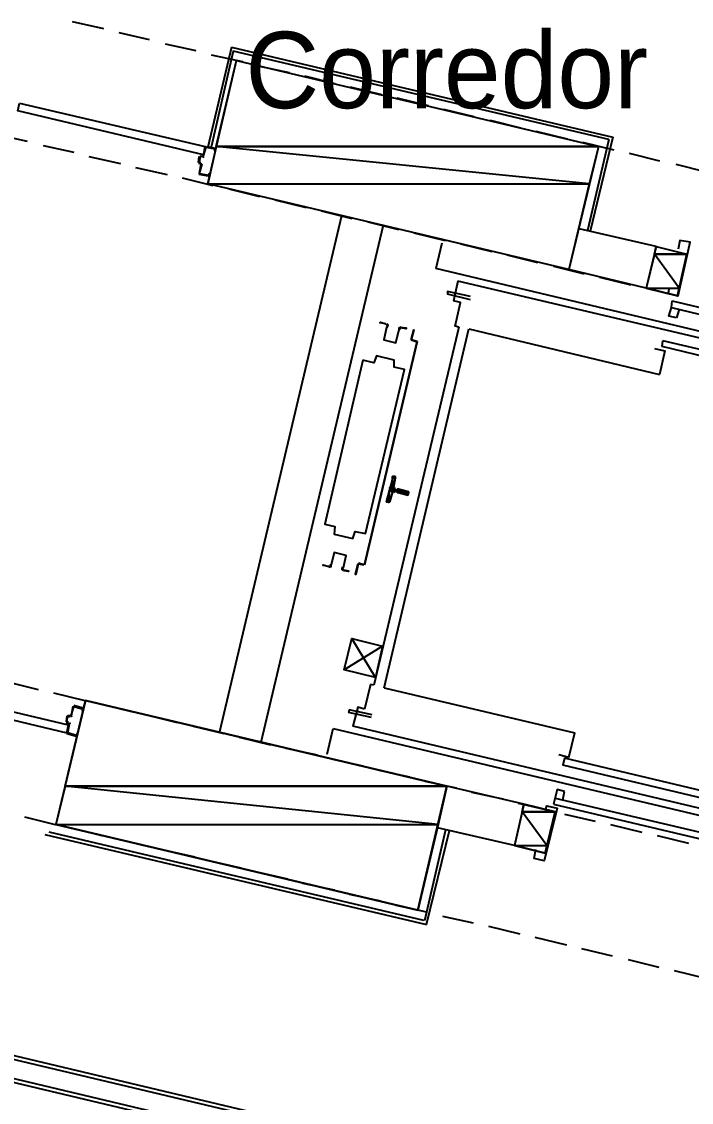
# Model space of a CAD drawing. Header units: feet. Extents: x -84 to 198, y -22 to 181.
# Drawn here: x 43.71 to 54.25, y 52.34 to 69.32 of the extents above; entities that cross this region are included whole.
import ezdxf
from ezdxf.enums import TextEntityAlignment as Align

# ---------------------------------------------------------------- set-up
doc = ezdxf.new("R2010")
doc.units = ezdxf.units.FT
for name, color, linetype in [('A-LINEA', 7, 'CONTINUOUS'), ('A-LINEA-FINA', 9, 'CONTINUOUS'), ('A-MURO-CONCRETO', 8, 'CONTINUOUS'), ('A-NOMBRE-ESPACIO', 2, 'CONTINUOUS')]:
    doc.layers.add(name, color=color, linetype=linetype)

msp = doc.modelspace()

# ---------------------------------------------------------------- linework, layer by layer
at = {"layer": 'A-LINEA'}
for p, q in [((44.5067, 69.3244), (45, 69.2178)), ((45.24, 69.1511), (45.72, 69.0444)), ((45.9733, 68.9778), (46.4533, 68.8711)), ((47.0133, 68.9244), (46.64, 67.3511)), ((46.6933, 68.8044), (47.1867, 68.6978)), ((47.4267, 68.6311), (47.92, 68.5244)), ((48.16, 68.4711), (48.64, 68.3511)), ((48.88, 68.2978), (49.3733, 68.1778)), ((49.6133, 68.1244), (50.1067, 68.0044)), ((50.3467, 67.9511), (50.8267, 67.8311)), ((51.08, 67.7778), (51.56, 67.6578)), ((51.8, 67.6044), (52.2933, 67.4844)), ((43.32, 67.5511), (43.8, 67.4444)), ((52.5333, 67.4311), (53.0267, 67.3111)), ((52.9467, 67.4711), (52.6133, 66.0444)), ((44.0533, 67.3778), (44.5333, 67.2711)), ((46.5733, 67.2178), (46.6, 67.3644)), ((46.6133, 67.3644), (46.76, 67.3378)), ((46.6133, 67.3511), (46.6133, 67.3511)), ((53.2667, 67.2578), (53.7467, 67.1378)), ((44.7733, 67.2044), (45.2667, 67.0978)), ((46.4933, 67.1111), (46.5067, 67.2044)), ((46.5333, 67.0978), (46.4933, 67.0978)), ((46.5067, 67.1111), (46.5067, 67.1111)), ((46.52, 67.2178), (46.56, 67.2044)), ((46.52, 67.2044), (46.52, 67.2044)), ((46.52, 67.0844), (46.52, 67.0844)), ((46.5461, 67.0732), (46.5313, 67.0972)), ((46.56, 67.2178), (46.56, 67.2178)), ((46.5621, 67.1916), (46.5861, 67.2065)), ((54, 67.0844), (54.48, 66.9644)), ((45.5067, 67.0311), (46, 66.9244)), ((46.6533, 66.8978), (46.5067, 66.9244)), ((46.6533, 66.9111), (46.6533, 66.9111)), ((46.24, 66.8711), (46.72, 66.7511)), ((46.9733, 66.6978), (47.4533, 66.5778)), ((47.6933, 66.5244), (48.1867, 66.4044)), ((48.7467, 66.2711), (46.8267, 58.1644)), ((48.4267, 66.3511), (48.9067, 66.2311)), ((47.48, 58.0044), (49.4, 66.1111)), ((49.16, 66.1778), (49.64, 66.0578)), ((53.6933, 65.7911), (52.48, 66.0711)), ((49.88, 66.0044), (50.3733, 65.8844)), ((50.32, 65.8444), (50.2267, 65.4444)), ((50.6133, 65.8311), (51.1067, 65.7111)), ((53.6933, 65.7911), (53.5333, 65.1378)), ((53.6933, 65.7911), (54.1733, 65.6711)), ((51.3467, 65.6578), (51.8267, 65.5378)), ((54.0267, 65.0178), (54.1733, 65.6711)), ((58.1467, 63.5644), (50.2267, 65.4444)), ((52.08, 65.4844), (52.56, 65.3644)), ((53.5333, 65.1378), (52.32, 65.4311)), ((50.5733, 65.2444), (50.5067, 64.9378)), ((57.5467, 63.6044), (50.5733, 65.2444)), ((52.8, 65.3111), (53.2933, 65.1911)), ((50.7733, 64.9511), (50.4133, 65.0444)), ((53.5333, 65.1378), (54.0267, 65.0178)), ((53.5333, 65.1378), (54.0267, 65.0178)), ((53.9467, 64.9378), (57.48, 64.0978)), ((53.9333, 64.8311), (57.4533, 63.9911)), ((54.0533, 64.8044), (54.0133, 64.6711)), ((50.5867, 64.5244), (49.2533, 58.8978)), ((49.4133, 58.8578), (50.7467, 64.4978)), ((50.7467, 64.4978), (53.7467, 63.7778)), ((49.9333, 64.2978), (49.1067, 60.7911)), ((49.1067, 60.7911), (49.9333, 64.2978)), ((49.9333, 64.2978), (49.84, 64.3244)), ((49.84, 64.3244), (49.92, 64.2978)), ((49.8533, 64.3244), (49.8533, 64.3244)), ((49.8533, 64.3244), (49.8533, 64.3244)), ((49.92, 64.2978), (49.92, 64.2978)), ((53.7867, 64.2178), (53.8, 64.3111)), ((57.3067, 63.3778), (53.7867, 64.2178)), ((57.3333, 63.4844), (53.8, 64.3111)), ((49.5867, 62.1511), (49.56, 62.0044)), ((49.5997, 62.1412), (49.5846, 62.1639)), ((49.5867, 61.9778), (49.6267, 61.9644)), ((49.5467, 61.9378), (49.5067, 61.7911)), ((49.6133, 61.9378), (49.5733, 61.9511)), ((49.6133, 61.9244), (49.6133, 61.9244)), ((49.4821, 61.765), (49.5058, 61.7785)), ((49.0933, 60.7911), (49.0133, 60.8178)), ((49.0133, 60.8044), (49.0133, 60.8044)), ((49.0933, 60.8044), (49.0933, 60.8044)), ((49.0933, 60.8044), (49.0933, 60.8044)), ((49.28, 59.0178), (48.9067, 59.6311)), ((43.4933, 58.9511), (43.9733, 58.8311)), ((44.2133, 58.7778), (44.7067, 58.6578)), ((49.2, 58.9111), (49.1067, 58.5244)), ((49.2533, 58.8978), (49.2, 58.9111)), ((49.4133, 58.8578), (52.4133, 58.1511)), ((44.9467, 58.6044), (45.44, 58.4844)), ((44.4267, 58.4178), (44.4133, 58.3244)), ((44.48, 58.4311), (44.48, 58.4311)), ((44.4821, 58.405), (44.5061, 58.4198)), ((44.52, 58.5644), (44.4933, 58.4178)), ((44.68, 58.5378), (44.5333, 58.5778)), ((44.5333, 58.5644), (44.5333, 58.5644)), ((44.68, 58.5244), (44.68, 58.5244)), ((45.68, 58.4311), (46.16, 58.3111)), ((48.8667, 58.5111), (48.8533, 58.4711)), ((49.2133, 58.3911), (48.8533, 58.4711)), ((49.2267, 58.4311), (48.8667, 58.5111)), ((44.4267, 58.3244), (44.4267, 58.3244)), ((44.4533, 58.2844), (44.4267, 58.1511)), ((44.4795, 58.2865), (44.4646, 58.3106)), ((46.4133, 58.2578), (46.8933, 58.1378)), ((55.8933, 56.6044), (48.92, 58.2578)), ((44.4267, 58.1378), (44.5733, 58.0978)), ((44.44, 58.1511), (44.44, 58.1511)), ((44.5733, 58.1111), (44.5733, 58.1111)), ((47.1333, 58.0844), (47.6267, 57.9644)), ((48.52, 57.8178), (48.6133, 58.2178)), ((48.6133, 58.2178), (55.88, 56.4978)), ((52.32, 57.7644), (52.4133, 58.1511)), ((47.8667, 57.9111), (48.36, 57.8044)), ((48.6, 57.7378), (49.08, 57.6311)), ((52.32, 57.7644), (52.16, 57.8044)), ((52.2533, 57.7511), (52.2267, 57.6444)), ((55.7733, 56.9111), (52.2533, 57.7511)), ((49.3333, 57.5644), (49.8133, 57.4578)), ((55.76, 56.8044), (52.2267, 57.6444)), ((50.0533, 57.3911), (50.5467, 57.2844)), ((51.6133, 57.0311), (50.4, 57.3111)), ((52.2267, 57.0978), (52.2533, 57.2311)), ((50.7867, 57.2178), (51.28, 57.1111)), ((52.1067, 57.1244), (55.6267, 56.2978)), ((51.52, 57.0444), (52, 56.9378)), ((51.9467, 56.2578), (52.1067, 56.9111)), ((52.08, 57.0311), (55.6133, 56.1911)), ((43.76, 56.8311), (44.24, 56.7111)), ((52.2533, 56.8711), (52.7333, 56.7644)), ((44.08, 56.5511), (50.08, 55.1378)), ((50.04, 55.2044), (44.1467, 56.5911)), ((44.4933, 56.6578), (44.9733, 56.5378)), ((50.0533, 55.2044), (50.3867, 56.6311)), ((50.08, 55.1378), (50.44, 56.6178)), ((51.4667, 56.3778), (50.2533, 56.6578)), ((52.9733, 56.7111), (53.4667, 56.5911)), ((29.2267, 56.4178), (57.1867, 49.8044)), ((57.2, 49.8578), (29.2933, 56.4578)), ((45.2133, 56.4844), (45.7067, 56.3644)), ((53.7067, 56.5378), (54.2, 56.4178)), ((45.9467, 56.3111), (46.44, 56.2044)), ((46.68, 56.1378), (47.16, 56.0311)), ((47.4133, 55.9644), (47.8933, 55.8578)), ((48.1333, 55.7911), (48.6267, 55.6844)), ((48.8667, 55.6178), (49.36, 55.5111)), ((49.6, 55.4444), (50.08, 55.3378)), ((50.3333, 55.2711), (50.8133, 55.1644)), ((51.0533, 55.1111), (51.5467, 54.9911)), ((51.7867, 54.9378), (52.28, 54.8178)), ((52.52, 54.7644), (53, 54.6444)), ((53.2533, 54.5911), (53.7333, 54.4711)), ((53.9733, 54.4178), (54.4667, 54.2978)), ((50.7733, 51.0178), (43.2133, 52.8044)), ((43.2533, 52.7378), (50.7067, 50.9778))]:
    msp.add_line(p, q, dxfattribs=at)
for points in [[(52.9467, 67.4711), (47.04, 68.8578), (46.6933, 67.3511)], [(47.0133, 68.9244), (53.0133, 67.5111), (52.6533, 66.0311)], [(47.0933, 68.7111), (52.7867, 67.3644), (52.32, 65.4311), (46.64, 66.7778), (47.0933, 68.7111)], [(43.68, 68.0444), (46.6, 67.3644), (46.5733, 67.2311), (43.6533, 67.9244), (43.68, 68.0444)], [(46.5733, 67.2178), (46.6133, 67.3511), (46.76, 67.3244), (46.7467, 67.2978), (46.76, 67.2978), (46.76, 67.3244), (46.76, 67.3244)], [(46.5467, 67.2044), (46.52, 67.2044), (46.5067, 67.1111), (46.5333, 67.1111)], [(46.5333, 67.0844), (46.5067, 66.9378), (46.5067, 66.9378)], [(46.5467, 67.0844), (46.5067, 66.9378), (46.6533, 66.9111), (46.6667, 66.9378), (46.6667, 66.9244), (46.6667, 66.8978)], [(53.8933, 65.1244), (53.88, 65.0578), (54.04, 65.0178), (54.2267, 65.8578), (54.0667, 65.8844), (54.04, 65.7511)], [(50.7733, 65.0044), (50.4133, 65.0844), (50.4133, 65.0444)], [(50.5867, 64.5244), (50.5333, 64.5378), (50.6133, 64.9111), (50.5067, 64.9378)], [(54.0133, 64.6711), (53.8933, 64.6978), (53.9333, 64.8311), (53.9467, 64.9378)], [(49.44, 64.5778), (49.3467, 64.5911), (49.36, 64.6044), (49.44, 64.5778)], [(49.4573, 64.5275), (49.4664, 64.5476), (49.4515, 64.5639)], [(49.4643, 64.5162), (49.4796, 64.5497), (49.4547, 64.5768)], [(49.6667, 64.5244), (49.76, 64.5111), (49.76, 64.4978), (49.6667, 64.5111)], [(49.4531, 64.5169), (49.4076, 64.3242), (49.6002, 64.2786), (49.6458, 64.4713)], [(49.4531, 64.5169), (49.4076, 64.3242), (49.6002, 64.2786), (49.6458, 64.4713)], [(49.6807, 64.5236), (49.6463, 64.5105), (49.6449, 64.4737)], [(49.6777, 64.5106), (49.6571, 64.5028), (49.6562, 64.4807)], [(49.84, 64.3244), (49.88, 64.4844), (49.84, 64.3244)], [(53.6667, 64.1911), (53.8267, 64.1511), (53.7467, 63.7778)], [(49.08, 64.0044), (48.48, 61.4311), (48.64, 61.3911), (48.6267, 61.2711), (48.92, 61.2044), (48.96, 61.3111), (49.12, 61.2844), (49.7333, 63.8578), (49.5733, 63.8978), (49.5733, 64.0044), (49.2933, 64.0711), (49.2533, 63.9644), (49.08, 64.0044)], [(49.48, 61.7778), (49.4533, 61.7778), (49.56, 62.1778), (49.5733, 62.1778)], [(49.5739, 62.0024), (49.5763, 61.9873), (49.5887, 61.9783)], [(49.64, 61.9778), (49.8, 61.9378), (49.7867, 61.8844), (49.6267, 61.9244)], [(49.64, 61.9778), (49.6267, 61.9778), (49.6267, 61.9778)], [(49.5846, 61.9372), (49.5695, 61.9348), (49.5605, 61.9224)], [(48.7736, 60.7454), (48.8191, 60.938), (48.6265, 60.9836), (48.5808, 60.791)], [(48.7736, 60.7454), (48.8191, 60.938), (48.6265, 60.9836), (48.5808, 60.791)], [(48.5467, 60.7644), (48.4533, 60.7778), (48.4533, 60.7911), (48.5467, 60.7644)], [(48.546, 60.7519), (48.5804, 60.765), (48.5818, 60.8018)], [(48.5489, 60.7649), (48.5696, 60.7728), (48.5704, 60.7948)], [(49, 60.8044), (48.96, 60.6444), (48.9733, 60.6444), (49.0133, 60.8044), (49.0933, 60.7911)], [(48.7623, 60.7594), (48.7471, 60.7259), (48.772, 60.6988)], [(48.7694, 60.7481), (48.7603, 60.7279), (48.7752, 60.7117)], [(48.7733, 60.7111), (48.8533, 60.6978), (48.8533, 60.6844), (48.7733, 60.6978)], [(49.3867, 59.5111), (48.7867, 59.1378), (48.9067, 59.6311), (49.3867, 59.5111), (49.28, 59.0178), (48.7867, 59.1378)], [(41.5067, 58.8444), (44.4267, 58.1511), (44.4533, 58.2711), (41.5333, 58.9644), (41.5067, 58.8444)], [(44.2533, 56.7111), (49.9467, 55.3644), (50.4, 57.3111), (44.72, 58.6578), (44.2533, 56.7111)], [(44.4533, 58.3111), (44.4267, 58.3244), (44.44, 58.4178), (44.4667, 58.4044)], [(44.48, 58.4178), (44.44, 58.4178), (44.44, 58.4178)], [(44.4933, 58.4178), (44.5333, 58.5644), (44.68, 58.5244), (44.6667, 58.4978), (44.68, 58.4978), (44.68, 58.5244)], [(49.1067, 58.5244), (49, 58.5511), (48.92, 58.2578)], [(44.4133, 58.3111), (44.4533, 58.2978), (44.4533, 58.2978)], [(44.5867, 58.1111), (44.5867, 58.1378), (44.5733, 58.1111), (44.44, 58.1511), (44.4667, 58.2844)], [(52.2533, 57.2311), (52.1333, 57.2578), (52.08, 57.0311)], [(52.1067, 56.9111), (51.6133, 57.0311), (51.4667, 56.3778), (51.9467, 56.2578)], [(51.96, 56.9511), (51.9733, 57.0044), (52.1333, 56.9644), (51.9333, 56.1378), (51.7733, 56.1778), (51.8, 56.3244)]]:
    msp.add_lwpolyline(points, dxfattribs=at)
at = {"layer": 'A-LINEA-FINA'}
for p, q in [((49.5467, 62.1778), (49.5867, 62.1644)), ((49.56, 62.1778), (49.5867, 62.1778)), ((49.56, 62.1778), (49.5733, 62.1778)), ((49.5067, 62.0044), (49.5733, 61.9778)), ((49.5067, 62.0044), (49.5733, 61.9911)), ((49.5067, 61.9911), (49.5867, 61.9778)), ((49.52, 62.0178), (49.56, 62.0044)), ((49.6267, 61.9778), (49.8, 61.9378)), ((49.4933, 61.9511), (49.5467, 61.9378)), ((49.5067, 61.9644), (49.56, 61.9511)), ((49.5067, 61.9511), (49.56, 61.9378)), ((49.6267, 61.9644), (49.8, 61.9244)), ((49.6267, 61.9644), (49.8, 61.9244)), ((49.6267, 61.9378), (49.7867, 61.8978)), ((49.6267, 61.9244), (49.7867, 61.8844)), ((49.4533, 61.7778), (49.48, 61.7778)), ((49.4667, 61.7911), (49.4933, 61.7778)), ((49.4667, 61.7911), (49.5067, 61.7778))]:
    msp.add_line(p, q, dxfattribs=at)
for points in [[(49.52, 62.0178), (49.56, 62.0044), (49.5467, 62.1644), (49.52, 62.0178)], [(49.5867, 62.1778), (49.5867, 62.1644), (49.5467, 62.1778), (49.5867, 62.1778)], [(49.5867, 62.1644), (49.5467, 62.1778), (49.5467, 62.1778), (49.5867, 62.1644)], [(49.5467, 62.1778), (49.5467, 62.1778), (49.5867, 62.1644), (49.5467, 62.1778)], [(49.5867, 62.1644), (49.5467, 62.1778), (49.5467, 62.1778), (49.5867, 62.1644)], [(49.5467, 62.1778), (49.5467, 62.1778), (49.5867, 62.1644), (49.5467, 62.1778)], [(49.5467, 62.1778), (49.5867, 62.1644), (49.5467, 62.1644), (49.5467, 62.1778), (49.5467, 62.1778)], [(49.5867, 62.1644), (49.5467, 62.1778), (49.5467, 62.1778), (49.5867, 62.1644), (49.5867, 62.1644)], [(49.56, 62.1778), (49.5867, 62.1778), (49.5467, 62.1778), (49.56, 62.1778), (49.56, 62.1778)], [(49.56, 62.0044), (49.5467, 62.1644), (49.5867, 62.1511), (49.56, 62.0044)], [(49.5467, 62.1644), (49.5867, 62.1511), (49.5867, 62.1644), (49.5467, 62.1644), (49.5467, 62.1644)], [(49.5867, 62.1511), (49.5467, 62.1644), (49.5467, 62.1644), (49.5867, 62.1511), (49.5867, 62.1511)], [(49.56, 62.1778), (49.56, 62.1778), (49.5867, 62.1778), (49.56, 62.1778)], [(49.5867, 62.1778), (49.56, 62.1778), (49.5733, 62.1778), (49.5867, 62.1778)], [(49.5733, 62.1778), (49.56, 62.1778), (49.56, 62.1778), (49.5733, 62.1778), (49.5733, 62.1778)], [(49.5067, 62.0044), (49.56, 61.9911), (49.52, 62.0178), (49.5067, 62.0044)], [(49.5067, 62.0044), (49.5067, 62.0044), (49.5733, 61.9778), (49.5067, 62.0044)], [(49.5067, 62.0044), (49.5733, 61.9778), (49.5067, 61.9911), (49.5067, 62.0044), (49.5067, 62.0044)], [(49.5733, 61.9778), (49.5067, 62.0044), (49.5733, 61.9911), (49.5733, 61.9778), (49.5733, 61.9778)], [(49.5733, 61.9911), (49.5067, 62.0044), (49.5067, 62.0044), (49.5733, 61.9911)], [(49.5067, 62.0044), (49.5067, 62.0044), (49.5733, 61.9911), (49.5067, 62.0044), (49.5067, 62.0044)], [(49.5733, 61.9911), (49.5067, 62.0044), (49.56, 61.9911), (49.5733, 61.9911), (49.5733, 61.9911)], [(49.56, 61.9911), (49.5067, 62.0044), (49.5067, 62.0044), (49.56, 61.9911)], [(49.5067, 62.0044), (49.5067, 62.0044), (49.56, 61.9911), (49.5067, 62.0044), (49.5067, 62.0044)], [(49.5067, 61.9644), (49.7867, 61.8978), (49.5067, 61.9911), (49.5067, 61.9644)], [(49.7867, 61.8978), (49.5067, 61.9911), (49.8, 61.9244), (49.7867, 61.8978), (49.7867, 61.8978)], [(49.5867, 61.9778), (49.5067, 61.9911), (49.5733, 61.9778), (49.5867, 61.9778), (49.5867, 61.9778)], [(49.5733, 61.9778), (49.5067, 61.9911), (49.5067, 61.9911), (49.5733, 61.9778)], [(49.5067, 61.9911), (49.5067, 61.9911), (49.5733, 61.9778), (49.5067, 61.9911), (49.5067, 61.9911)], [(49.56, 61.9911), (49.52, 62.0178), (49.56, 62.0044), (49.56, 61.9911)], [(49.56, 62.0044), (49.52, 62.0178), (49.52, 62.0178), (49.56, 62.0044), (49.56, 62.0044)], [(49.8, 61.9378), (49.6267, 61.9778), (49.6267, 61.9778), (49.8, 61.9378)], [(49.6267, 61.9778), (49.6267, 61.9778), (49.8, 61.9378), (49.6267, 61.9778)], [(49.6267, 61.9778), (49.8, 61.9378), (49.6267, 61.9644), (49.6267, 61.9778), (49.6267, 61.9778)], [(49.8, 61.9378), (49.6267, 61.9778), (49.6267, 61.9778), (49.8, 61.9378)], [(49.6267, 61.9778), (49.6267, 61.9778), (49.8, 61.9378), (49.6267, 61.9778), (49.6267, 61.9778)], [(49.64, 61.9778), (49.8, 61.9378), (49.6267, 61.9778), (49.64, 61.9778), (49.64, 61.9778)], [(49.64, 61.9778), (49.64, 61.9778), (49.8, 61.9378), (49.64, 61.9778)], [(49.4667, 61.7911), (49.5067, 61.7911), (49.4933, 61.9511), (49.4667, 61.7911)], [(49.5067, 61.7911), (49.4933, 61.9511), (49.5467, 61.9378), (49.5067, 61.7911)], [(49.5467, 61.9378), (49.4933, 61.9511), (49.4933, 61.9511), (49.5467, 61.9378)], [(49.4933, 61.9511), (49.4933, 61.9511), (49.5467, 61.9378), (49.4933, 61.9511)], [(49.4933, 61.9511), (49.5467, 61.9378), (49.4933, 61.9511), (49.4933, 61.9511), (49.4933, 61.9511)], [(49.4933, 61.9511), (49.5467, 61.9378), (49.5067, 61.9511), (49.4933, 61.9511)], [(49.5067, 61.9644), (49.5067, 61.9644), (49.56, 61.9511), (49.5067, 61.9644)], [(49.5067, 61.9644), (49.56, 61.9511), (49.5067, 61.9511), (49.5067, 61.9644), (49.5067, 61.9644)], [(49.56, 61.9511), (49.5067, 61.9644), (49.5067, 61.9644), (49.56, 61.9511)], [(49.5067, 61.9644), (49.5067, 61.9644), (49.56, 61.9511), (49.5067, 61.9644), (49.5067, 61.9644)], [(49.56, 61.9511), (49.5067, 61.9644), (49.5067, 61.9644), (49.56, 61.9511)], [(49.5067, 61.9644), (49.5067, 61.9644), (49.56, 61.9511), (49.5067, 61.9644), (49.5067, 61.9644)], [(49.56, 61.9511), (49.5067, 61.9644), (49.5733, 61.9511), (49.56, 61.9511), (49.56, 61.9511)], [(49.5733, 61.9511), (49.5067, 61.9644), (49.5067, 61.9644), (49.5733, 61.9511)], [(49.5067, 61.9644), (49.5067, 61.9644), (49.5733, 61.9511), (49.5067, 61.9644), (49.5067, 61.9644)], [(49.5467, 61.9378), (49.5067, 61.9511), (49.56, 61.9378), (49.5467, 61.9378), (49.5467, 61.9378)], [(49.56, 61.9378), (49.5067, 61.9511), (49.56, 61.9511), (49.56, 61.9378), (49.56, 61.9378)], [(49.6133, 61.9378), (49.6133, 61.9378), (49.7867, 61.8978), (49.6133, 61.9378)], [(49.6133, 61.9378), (49.7867, 61.8978), (49.6267, 61.9378), (49.6133, 61.9378), (49.6133, 61.9378)], [(49.7867, 61.8978), (49.6133, 61.9378), (49.6133, 61.9378), (49.7867, 61.8978)], [(49.6133, 61.9378), (49.6133, 61.9378), (49.7867, 61.8978), (49.6133, 61.9378), (49.6133, 61.9378)], [(49.7867, 61.8978), (49.6133, 61.9378), (49.6133, 61.9378), (49.7867, 61.8978)], [(49.6133, 61.9378), (49.6133, 61.9378), (49.7867, 61.8978), (49.6133, 61.9378), (49.6133, 61.9378)], [(49.8, 61.9244), (49.6267, 61.9644), (49.6267, 61.9644), (49.8, 61.9244)], [(49.6267, 61.9644), (49.6267, 61.9644), (49.8, 61.9244), (49.6267, 61.9644), (49.6267, 61.9644)], [(49.8, 61.9244), (49.6267, 61.9644), (49.6267, 61.9644), (49.8, 61.9244)], [(49.6267, 61.9644), (49.6267, 61.9644), (49.8, 61.9244), (49.6267, 61.9644), (49.6267, 61.9644)], [(49.8, 61.9244), (49.6267, 61.9644), (49.6267, 61.9644), (49.8, 61.9244)], [(49.6267, 61.9644), (49.6267, 61.9644), (49.8, 61.9244), (49.6267, 61.9644)], [(49.8, 61.9244), (49.6267, 61.9644), (49.6267, 61.9644), (49.8, 61.9244), (49.8, 61.9244)], [(49.8, 61.9244), (49.6267, 61.9644), (49.8, 61.9378), (49.8, 61.9244), (49.8, 61.9244)], [(49.6267, 61.9378), (49.6267, 61.9378), (49.7867, 61.8978), (49.6267, 61.9378)], [(49.6267, 61.9378), (49.7867, 61.8978), (49.6267, 61.9244), (49.6267, 61.9378), (49.6267, 61.9378)], [(49.7867, 61.8978), (49.6267, 61.9378), (49.6267, 61.9378), (49.7867, 61.8978)], [(49.6267, 61.9378), (49.6267, 61.9378), (49.7867, 61.8978), (49.6267, 61.9378), (49.6267, 61.9378)], [(49.7867, 61.8978), (49.6267, 61.9378), (49.6267, 61.9378), (49.7867, 61.8978)], [(49.6267, 61.9378), (49.6267, 61.9378), (49.7867, 61.8978), (49.6267, 61.9378)], [(49.7867, 61.8978), (49.6267, 61.9378), (49.6267, 61.9378), (49.7867, 61.8978), (49.7867, 61.8978)], [(49.7867, 61.8844), (49.6267, 61.9244), (49.6267, 61.9244), (49.7867, 61.8844)], [(49.6267, 61.9244), (49.6267, 61.9244), (49.7867, 61.8844), (49.6267, 61.9244), (49.6267, 61.9244)], [(49.7867, 61.8844), (49.6267, 61.9244), (49.7867, 61.8978), (49.7867, 61.8844), (49.7867, 61.8844)], [(49.4667, 61.7911), (49.4933, 61.7778), (49.4533, 61.7778), (49.4667, 61.7911), (49.4667, 61.7911)], [(49.4933, 61.7778), (49.48, 61.7778), (49.4533, 61.7778), (49.4933, 61.7778)], [(49.48, 61.7778), (49.4533, 61.7778), (49.4533, 61.7778), (49.48, 61.7778)], [(49.4533, 61.7778), (49.4533, 61.7778), (49.48, 61.7778), (49.4533, 61.7778)], [(49.48, 61.7778), (49.4533, 61.7778), (49.4533, 61.7778), (49.48, 61.7778)], [(49.4533, 61.7778), (49.4533, 61.7778), (49.48, 61.7778), (49.4533, 61.7778), (49.4533, 61.7778)], [(49.4933, 61.7778), (49.4533, 61.7778), (49.4533, 61.7778), (49.4933, 61.7778)], [(49.4533, 61.7778), (49.4533, 61.7778), (49.4933, 61.7778), (49.4533, 61.7778), (49.4533, 61.7778)], [(49.5067, 61.7778), (49.4667, 61.7911), (49.4933, 61.7778), (49.5067, 61.7778)], [(49.4933, 61.7778), (49.4667, 61.7911), (49.4667, 61.7911), (49.4933, 61.7778)], [(49.4667, 61.7911), (49.4667, 61.7911), (49.4933, 61.7778), (49.4667, 61.7911)], [(49.4933, 61.7778), (49.4667, 61.7911), (49.4667, 61.7911), (49.4933, 61.7778), (49.4933, 61.7778)], [(49.5067, 61.7778), (49.4667, 61.7911), (49.5067, 61.7911), (49.5067, 61.7778), (49.5067, 61.7778)]]:
    msp.add_lwpolyline(points, dxfattribs=at)
at = {"layer": 'A-MURO-CONCRETO'}
for points in [[(47.0933, 68.7111), (52.7867, 67.3644), (46.7733, 67.3644), (47.0933, 68.7111), (47.0933, 68.7111)], [(46.7733, 67.3644), (46.64, 66.7778), (52.64, 66.7778), (46.7733, 67.3644)], [(46.7733, 67.3644), (52.7867, 67.3644), (52.64, 66.7778), (46.7733, 67.3644), (46.7733, 67.3644)], [(46.64, 66.7778), (52.64, 66.7778), (52.32, 65.4311), (46.64, 66.7778), (46.64, 66.7778)], [(53.6933, 65.7911), (54.1733, 65.6711), (53.6667, 65.6711), (53.6933, 65.7911), (53.6933, 65.7911)], [(53.6667, 65.6711), (53.5333, 65.1378), (54.0533, 65.1378), (53.6667, 65.6711)], [(53.6667, 65.6711), (54.1733, 65.6711), (54.0533, 65.1378), (53.6667, 65.6711), (53.6667, 65.6711)], [(53.5333, 65.1378), (54.0533, 65.1378), (54.0267, 65.0178), (53.5333, 65.1378), (53.5333, 65.1378)], [(44.72, 58.6578), (50.4, 57.3111), (44.4, 57.3111), (44.72, 58.6578), (44.72, 58.6578)], [(44.4, 57.3111), (44.2533, 56.7111), (50.2667, 56.7111), (44.4, 57.3111)], [(44.4, 57.3111), (50.4, 57.3111), (50.2667, 56.7111), (44.4, 57.3111), (44.4, 57.3111)], [(51.5867, 56.9111), (51.4667, 56.3778), (51.9733, 56.3778), (51.5867, 56.9111)], [(51.6133, 57.0311), (52.1067, 56.9111), (51.5867, 56.9111), (51.6133, 57.0311), (51.6133, 57.0311)], [(51.5867, 56.9111), (52.1067, 56.9111), (51.9733, 56.3778), (51.5867, 56.9111), (51.5867, 56.9111)], [(44.2533, 56.7111), (50.2667, 56.7111), (49.9467, 55.3644), (44.2533, 56.7111), (44.2533, 56.7111)], [(51.4667, 56.3778), (51.9733, 56.3778), (51.9467, 56.2578), (51.4667, 56.3778), (51.4667, 56.3778)]]:
    msp.add_lwpolyline(points, dxfattribs=at)

# ---------------------------------------------------------------- texts
at = {"layer": 'A-NOMBRE-ESPACIO'}
msp.add_text('Corredor', height=1.2, dxfattribs=at).set_placement((50.4, 67.9644), align=Align.CENTER)

doc.saveas('drawing.dxf')
